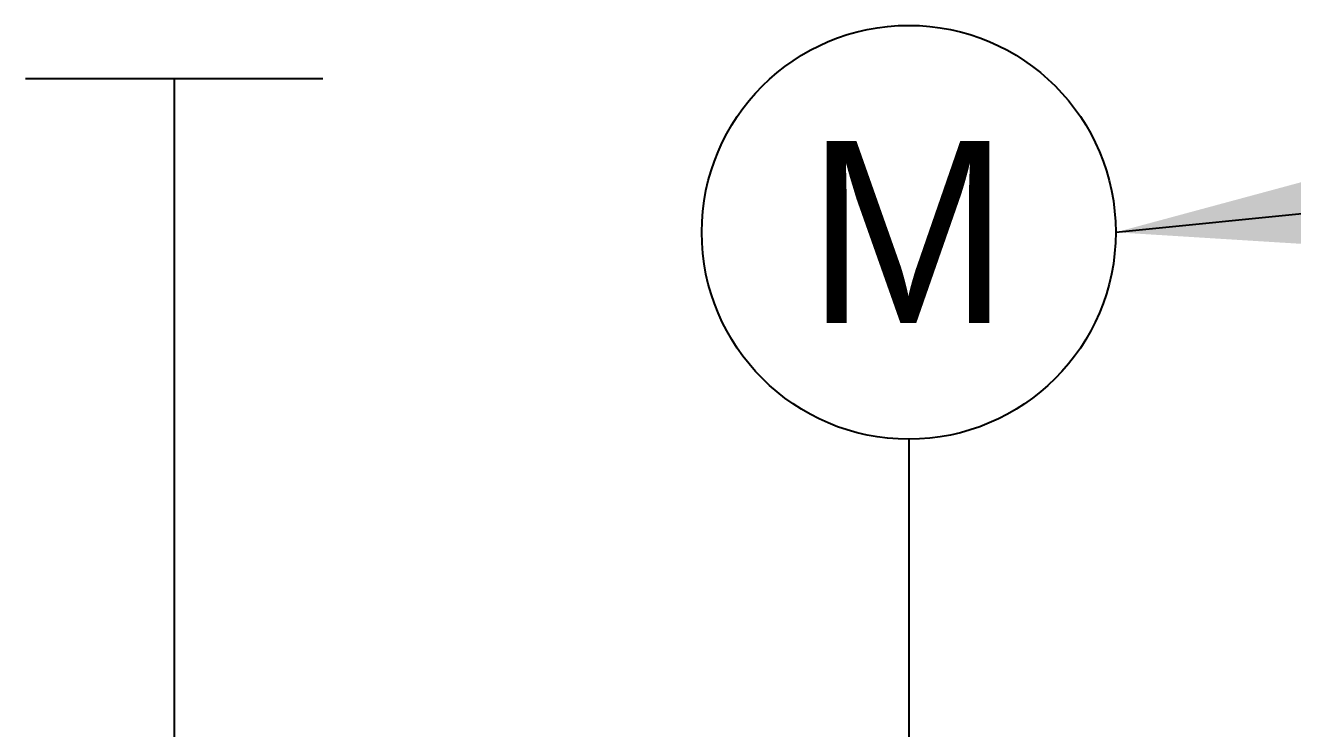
# Model space of a CAD drawing. Header units: millimetres. Extents: x -6314 to 11113, y -129 to 3675.
# Drawn here: x -2422.8 to -2345.1, y 2242.3 to 2285.5 of the extents above; entities that cross this region are included whole.
import ezdxf

# ---------------------------------------------------------------- set-up
doc = ezdxf.new("R2010")
doc.units = ezdxf.units.MM
doc.dimstyles.new('ISO-25', dxfattribs={"dimtxt": 2.5, "dimasz": 2.5, "dimexe": 1.25, "dimexo": 0.625, "dimtad": 1, "dimtxsty": 'Standard', "dimcen": 2.5, "dimadec": 0, "dimazin": 0, "dimtfac": 1, "dimtmove": 0, "dimatfit": 3, "dimfxl": 1, "dimarcsym": 0})

msp = doc.modelspace()

# ---------------------------------------------------------------- linework, layer by layer
at = {"linetype": 'Continuous', "lineweight": -3}
msp.add_line((-2404.589, 2282.191), (-2422.835, 2282.191), dxfattribs=at)
msp.add_line((-2368.666, 2260.085), (-2368.666, 2241.251))
msp.add_lwpolyline([(-2413.712, 2282.191), (-2413.712, 2200.346), (-2413.712, 2200.346)])
msp.add_circle((-2368.666, 2272.777), 12.691)

# ---------------------------------------------------------------- texts
at = {"insert": (-2374.933, 2278.384), "char_height": 11.166, "width": 777.1843, "attachment_point": 1}
msp.add_mtext('M', dxfattribs=at)

# ---------------------------------------------------------------- leaders
at = {"linetype": 'Continuous', "lineweight": -3}
msp.add_leader([(-2355.975, 2272.777), (-2250.372, 2283.464), (-2156.66, 2283.464)], dimstyle='ISO-25', override={"dimscale": 10, "dimtad": 0}, dxfattribs=at)

doc.saveas('drawing.dxf')
